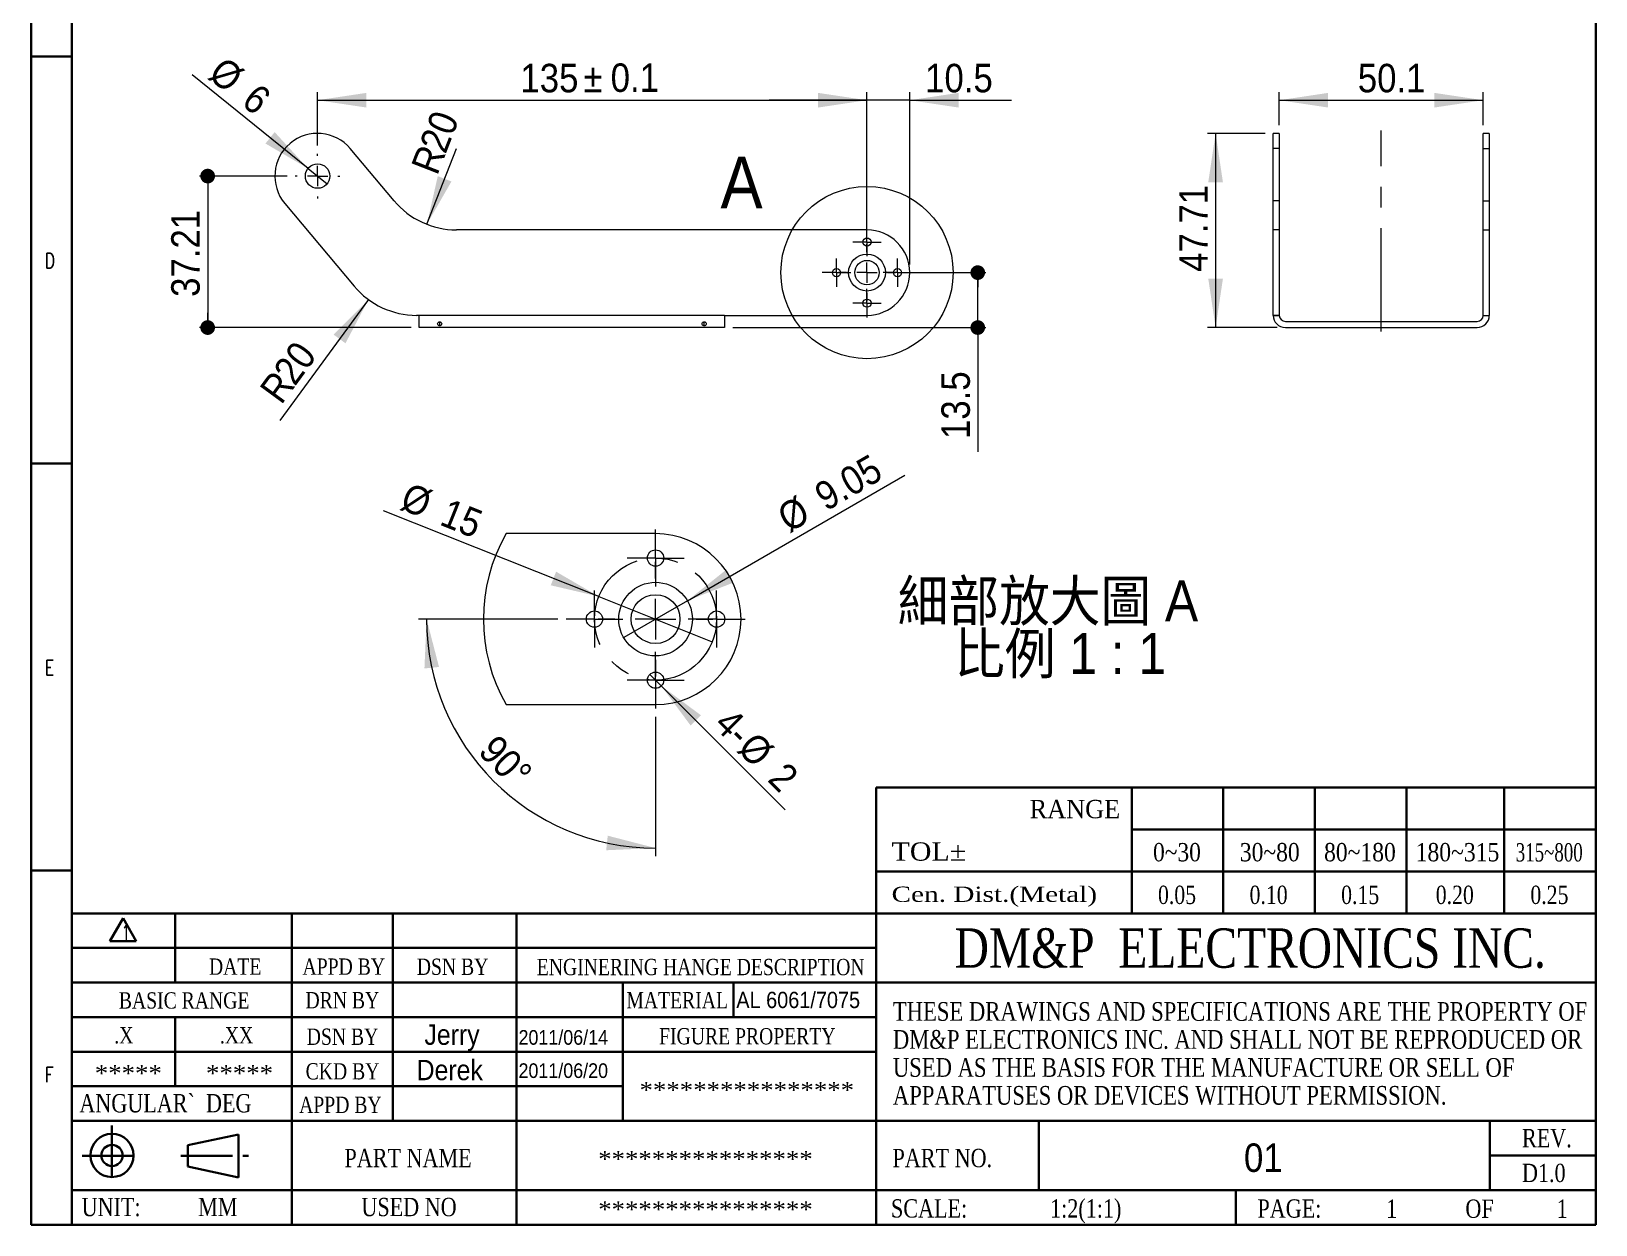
# Model space of a CAD drawing. Header units: millimetres. Extents: x 10 to 202, y 2 to 295.
# Drawn here: x 10 to 202.2, y 2.5 to 149.1 of the extents above; entities that cross this region are included whole.
import ezdxf

# ---------------------------------------------------------------- set-up
doc = ezdxf.new("R2010")
doc.units = ezdxf.units.MM
doc.header["$PDSIZE"] = -1
doc.linetypes.add('CENTER', pattern=[10.16, 6.35, -1.27, 1.27, -1.27])
doc.linetypes.add('CENTERX2', pattern=[20.32, 12.7, -2.54, 2.54, -2.54])
doc.layers.add('SLD-0', color=179, linetype='Continuous')
for name, color, linetype, lineweight in [('中心線2', 1, 'CENTER', 15), ('尺寸標柱線', 3, 'Continuous', 15), ('文字線性', 179, 'Continuous', 15)]:
    doc.layers.add(name, color=color, linetype=linetype, lineweight=lineweight)
doc.styles.add('SLDTEXTSTYLE0', font='GOTHIC.TTF', dxfattribs={"width": 0.913})
doc.styles.add('SLDTEXTSTYLE10', font='times.ttf', dxfattribs={"width": 1.26888})
doc.styles.add('SLDTEXTSTYLE11', font='times.ttf', dxfattribs={"width": 0.786331})
doc.styles.add('SLDTEXTSTYLE12', font='times.ttf', dxfattribs={"width": 0.8})
doc.styles.add('SLDTEXTSTYLE13', font='times.ttf', dxfattribs={"width": 1.090687})
doc.styles.add('SLDTEXTSTYLE14', font='txt_____.ttf', dxfattribs={"width": 0.75})
doc.styles.add('SLDTEXTSTYLE15', font='txt_____.ttf', dxfattribs={"width": 0.7})
doc.styles.add('SLDTEXTSTYLE16', font='GOTHIC.TTF', dxfattribs={"width": 0.913, "bigfont": 'bigfont'})
doc.styles.add('SLDTEXTSTYLE3', font='times.ttf', dxfattribs={"width": 0.950828})
doc.styles.add('SLDTEXTSTYLE4', font='times.ttf', dxfattribs={"width": 1.081739})
doc.styles.add('SLDTEXTSTYLE5', font='times.ttf', dxfattribs={"width": 0.846979})
doc.styles.add('SLDTEXTSTYLE6', font='times.ttf', dxfattribs={"width": 0.850598})
doc.styles.add('SLDTEXTSTYLE7', font='times.ttf', dxfattribs={"width": 0.853029})
doc.styles.add('SLDTEXTSTYLE8', font='times.ttf', dxfattribs={"width": 0.854773})
doc.styles.add('SLDTEXTSTYLE9', font='times.ttf', dxfattribs={"width": 0.683818})
doc.dimstyles.new('SLDDIMSTYLE0', dxfattribs={"dimtxt": 3.5, "dimasz": 6, "dimexe": 0, "dimexo": 0.0625, "dimgap": 0.875, "dimtad": 2, "dimdec": 1, "dimlfac": 2, "dimrnd": 1e-09, "dimzin": 12, "dimdsep": 46, "dimtxsty": 'SLDTEXTSTYLE0', "dimsah": 1, "dimcen": 0.09, "dimadec": 0, "dimazin": 0, "dimtfac": 1, "dimtdec": 1, "dimtofl": 0, "dimtmove": 0, "dimatfit": 3, "dimfxl": 0, "dimtolj": 1, "dimtzin": 12, "dimarcsym": 0})
doc.dimstyles.new('SLDDIMSTYLE1', dxfattribs={"dimtxt": 3.5, "dimasz": 6, "dimexe": 0, "dimexo": 0.0625, "dimgap": 0.875, "dimtad": 2, "dimlfac": 2, "dimrnd": 1e-09, "dimzin": 12, "dimdsep": 46, "dimtxsty": 'SLDTEXTSTYLE0', "dimsah": 1, "dimcen": 0.09, "dimadec": 0, "dimazin": 0, "dimtfac": 1, "dimtofl": 0, "dimtmove": 0, "dimatfit": 3, "dimfxl": 0, "dimtolj": 1, "dimtzin": 12, "dimarcsym": 0})
doc.dimstyles.new('SLDDIMSTYLE10', dxfattribs={"dimtxt": 3.5, "dimasz": 6, "dimexe": 0, "dimexo": 0.0625, "dimgap": 0.875, "dimtad": 2, "dimlfac": 2, "dimrnd": 1e-09, "dimzin": 12, "dimdsep": 46, "dimtxsty": 'SLDTEXTSTYLE0', "dimsah": 1, "dimcen": 0.09, "dimadec": 0, "dimazin": 0, "dimtfac": 1, "dimtofl": 0, "dimtmove": 0, "dimatfit": 3, "dimfxl": 0, "dimtolj": 1, "dimtzin": 12, "dimarcsym": 0})
doc.dimstyles.new('SLDDIMSTYLE11', dxfattribs={"dimtxt": 3.5, "dimasz": 6, "dimexe": 0, "dimexo": 0.0625, "dimgap": 0.875, "dimtad": 2, "dimlfac": 2, "dimrnd": 1e-09, "dimzin": 12, "dimdsep": 46, "dimtxsty": 'SLDTEXTSTYLE0', "dimsah": 1, "dimcen": 0.09, "dimadec": 0, "dimazin": 0, "dimtfac": 1, "dimtofl": 0, "dimtmove": 0, "dimatfit": 3, "dimfxl": 0, "dimtolj": 1, "dimtzin": 12, "dimarcsym": 0})
doc.dimstyles.new('SLDDIMSTYLE12', dxfattribs={"dimtxt": 3.5, "dimasz": 6, "dimexe": 0, "dimexo": 0.0625, "dimgap": 0.875, "dimtad": 2, "dimrnd": 1e-09, "dimzin": 12, "dimdsep": 46, "dimtxsty": 'SLDTEXTSTYLE0', "dimsah": 1, "dimcen": 0.09, "dimadec": 0, "dimazin": 0, "dimtfac": 1, "dimtmove": 0, "dimatfit": 3, "dimfxl": 0, "dimtolj": 1, "dimtzin": 12, "dimarcsym": 0})
doc.dimstyles.new('SLDDIMSTYLE13', dxfattribs={"dimtxt": 3.5, "dimasz": 6, "dimexe": 0, "dimexo": 0.0625, "dimgap": 0.875, "dimtad": 2, "dimdec": 4, "dimzin": 12, "dimdsep": 46, "dimtxsty": 'SLDTEXTSTYLE0', "dimsah": 1, "dimcen": 0.09, "dimazin": 0, "dimtfac": 1, "dimtofl": 0, "dimtmove": 0, "dimatfit": 3, "dimfxl": 0, "dimtolj": 1, "dimtzin": 12, "dimarcsym": 0})
doc.dimstyles.new('SLDDIMSTYLE14', dxfattribs={"dimtxt": 3.5, "dimasz": 6, "dimexe": 0, "dimexo": 0.0625, "dimgap": 0.875, "dimtad": 2, "dimrnd": 1e-09, "dimzin": 12, "dimdsep": 46, "dimtxsty": 'SLDTEXTSTYLE0', "dimsah": 1, "dimcen": 0.09, "dimadec": 0, "dimazin": 0, "dimtfac": 1, "dimtmove": 0, "dimatfit": 3, "dimfxl": 0, "dimtolj": 1, "dimtzin": 12, "dimarcsym": 0})
doc.dimstyles.new('SLDDIMSTYLE2', dxfattribs={"dimtxt": 3.5, "dimasz": 6, "dimexe": 0, "dimexo": 0.0625, "dimgap": 0.875, "dimtad": 2, "dimdec": 1, "dimlfac": 2, "dimrnd": 1e-09, "dimzin": 12, "dimdsep": 46, "dimtxsty": 'SLDTEXTSTYLE0', "dimsah": 1, "dimcen": 0.09, "dimadec": 0, "dimazin": 0, "dimtfac": 1, "dimtdec": 1, "dimtofl": 0, "dimtmove": 0, "dimatfit": 3, "dimfxl": 0, "dimtolj": 1, "dimtzin": 12, "dimarcsym": 0})
doc.dimstyles.new('SLDDIMSTYLE3', dxfattribs={"dimtxt": 3.5, "dimasz": 1.8, "dimexe": 0, "dimexo": 0.0625, "dimgap": 0.875, "dimtad": 2, "dimlfac": 2, "dimrnd": 1e-09, "dimzin": 12, "dimdsep": 46, "dimtxsty": 'SLDTEXTSTYLE0', "dimblk1": 'DOT', "dimblk2": 'DOT', "dimsah": 1, "dimcen": 0.09, "dimadec": 0, "dimazin": 0, "dimtfac": 1, "dimtofl": 0, "dimtmove": 0, "dimatfit": 3, "dimldrblk": 'DOT', "dimfxl": 0, "dimtolj": 1, "dimtzin": 12, "dimarcsym": 0})
doc.dimstyles.new('SLDDIMSTYLE8', dxfattribs={"dimtxt": 3.5, "dimasz": 1.8, "dimexe": 0, "dimexo": 0.0625, "dimgap": 0.875, "dimtad": 2, "dimdec": 1, "dimlfac": 2, "dimrnd": 1e-09, "dimzin": 12, "dimdsep": 46, "dimtxsty": 'SLDTEXTSTYLE0', "dimblk1": 'DOT', "dimblk2": 'DOT', "dimsah": 1, "dimcen": 0.09, "dimadec": 0, "dimazin": 0, "dimtfac": 1, "dimtdec": 1, "dimtofl": 0, "dimtmove": 0, "dimatfit": 3, "dimldrblk": 'DOT', "dimfxl": 0, "dimtolj": 1, "dimtzin": 12, "dimarcsym": 0})
doc.dimstyles.new('SLDDIMSTYLE9', dxfattribs={"dimtxt": 3.5, "dimasz": 6, "dimexe": 0, "dimexo": 0.0625, "dimgap": 0.875, "dimtad": 2, "dimlfac": 2, "dimrnd": 1e-09, "dimzin": 12, "dimdsep": 46, "dimtxsty": 'SLDTEXTSTYLE0', "dimsah": 1, "dimcen": 0.09, "dimadec": 0, "dimazin": 0, "dimtfac": 1, "dimtmove": 0, "dimatfit": 3, "dimfxl": 0, "dimtolj": 1, "dimtzin": 12, "dimarcsym": 0})

# ---------------------------------------------------------------- blocks, each defined once
blk = doc.blocks.new('SW_NOTE_1')
at = {"layer": 'SLD-0', "color": 0, "char_height": 2.3, "attachment_point": 1, "style": 'SLDTEXTSTYLE12'}
for s, insert in [('THESE DRAWINGS AND SPECIFICATIONS ARE THE PROPERTY OF', (0, 3.02)), ('DM&P ELECTRONICS INC. AND SHALL NOT BE REPRODUCED OR ', (0, -0.42)), ('USED AS THE BASIS FOR THE MANUFACTURE OR SELL OF ', (0, -3.86)), ('APPARATUSES OR DEVICES WITHOUT PERMISSION.', (0, -7.29))]:
    blk.add_mtext(s, dxfattribs=dict(at, insert=insert))
blk = doc.blocks.new('*D16')
at = {"layer": '尺寸標柱線', "color": 5}
for p, q in [((112.67, 140.64), (100.67, 140.64)), ((112.67, 123.98), (112.67, 141.64)), ((117.92, 140.64), (112.67, 140.64)), ((117.92, 120.46), (117.92, 141.64)), ((117.92, 140.64), (130.44, 140.64))]:
    blk.add_line(p, q, dxfattribs=at)
for points in [[(112.67, 140.64), (106.67, 141.54), (106.67, 139.74)], [(117.92, 140.64), (123.92, 139.74), (123.92, 141.54)]]:
    blk.add_solid(points, dxfattribs=at)
at = {"layer": '尺寸標柱線', "color": 5, "insert": (119.81, 145.11), "char_height": 3.5, "attachment_point": 1, "style": 'SLDTEXTSTYLE0'}
blk.add_mtext('10.5', dxfattribs=at)
blk = doc.blocks.new('_DOT')
at = {"color": 0, "linetype": 'ByBlock', "lineweight": -2}
blk.add_line((-0.5, 0), (-1, 0), dxfattribs=at)
at = {"color": 0, "linetype": 'ByBlock', "const_width": 0.5}
blk.add_lwpolyline([(-0.25, 0, 1), (0.25, 0, 1)], format="xyb", close=True, dxfattribs=at)
blk = doc.blocks.new('*D17')
at = {"layer": '尺寸標柱線', "color": 5}
for p, q in [((117.19, 119.46), (127.28, 119.46)), ((126.28, 112.71), (126.28, 119.46)), ((96.17, 112.71), (127.28, 112.71)), ((126.28, 112.71), (126.28, 97.44))]:
    blk.add_line(p, q, dxfattribs=at)
at = {"layer": '尺寸標柱線', "color": 5, "xscale": 1.8, "yscale": 1.8}
for p, rotation in [((126.28, 119.46, 2.48), 90.0000000000004), ((126.28, 112.71, 2.48), 270.0000000000004)]:
    blk.add_blockref('_DOT', p, dxfattribs=dict(at, rotation=rotation))
at = {"layer": '尺寸標柱線', "color": 5, "insert": (121.81, 99.02), "char_height": 3.5, "attachment_point": 1, "rotation": 90, "style": 'SLDTEXTSTYLE0'}
blk.add_mtext('13.5', dxfattribs=at)
blk = doc.blocks.new('*D18')
at = {"layer": '尺寸標柱線', "color": 5}
for p, q in [((45.17, 135.07), (45.17, 141.64)), ((45.17, 140.64), (112.67, 140.64)), ((112.67, 125.96), (112.67, 141.64))]:
    blk.add_line(p, q, dxfattribs=at)
for points in [[(45.17, 140.64), (51.17, 139.74), (51.17, 141.54)], [(112.67, 140.64), (106.67, 141.54), (106.67, 139.74)]]:
    blk.add_solid(points, dxfattribs=at)
at = {"layer": '尺寸標柱線', "color": 5, "char_height": 3.5, "attachment_point": 1, "style": 'SLDTEXTSTYLE0'}
for s, insert in [('135', (70.09, 145.11)), ('%%p', (77.84, 145.11)), ('0.1', (81.18, 145.16))]:
    blk.add_mtext(s, dxfattribs=dict(at, insert=insert))
blk = doc.blocks.new('*D19')
at = {"layer": '尺寸標柱線', "color": 5}
for q in [(29.75, 143.74), (46.34, 130.38)]:
    blk.add_line((44, 132.26), q, dxfattribs=at)
blk.add_solid([(44, 132.26), (39.9, 136.72), (38.77, 135.32)], dxfattribs=at)
at = {"layer": '尺寸標柱線', "color": 5, "char_height": 3.5, "attachment_point": 1, "rotation": 321.1617, "style": 'SLDTEXTSTYLE0'}
for s, insert in [('%%c', (33.76, 146.19)), ('6', (37.87, 142.88))]:
    blk.add_mtext(s, dxfattribs=dict(at, insert=insert))
blk = doc.blocks.new('*D20')
at = {"layer": '尺寸標柱線', "color": 5}
for p, q in [((41.42, 131.32), (30.67, 131.32)), ((31.67, 131.32), (31.67, 112.71)), ((56.67, 112.71), (30.67, 112.71))]:
    blk.add_line(p, q, dxfattribs=at)
at = {"layer": '尺寸標柱線', "color": 5, "xscale": 1.8, "yscale": 1.8}
for p, rotation in [((31.67, 131.32, 2.48), 90.0000000000004), ((31.67, 112.71, 2.48), 270.0000000000004)]:
    blk.add_blockref('_DOT', p, dxfattribs=dict(at, rotation=rotation))
at = {"layer": '尺寸標柱線', "color": 5, "insert": (27.19, 116.48), "char_height": 3.5, "attachment_point": 1, "rotation": 90, "style": 'SLDTEXTSTYLE0'}
blk.add_mtext('37.21', dxfattribs=at)
blk = doc.blocks.new('*D21')
at = {"layer": '尺寸標柱線', "color": 5}
blk.add_line((51.42, 116.15), (40.54, 101.29), dxfattribs=at)
blk.add_solid([(51.42, 116.15), (47.15, 111.84), (48.6, 110.78)], dxfattribs=at)
at = {"layer": '尺寸標柱線', "color": 5, "char_height": 3.5, "attachment_point": 1, "rotation": 53.7659, "style": 'SLDTEXTSTYLE0'}
for s, insert in [('20', (39.56, 107.49)), ('R', (37.89, 105.2))]:
    blk.add_mtext(s, dxfattribs=dict(at, insert=insert))
blk = doc.blocks.new('*D22')
at = {"layer": '尺寸標柱線', "color": 5}
blk.add_line((58.6, 125.4), (62.23, 134.71), dxfattribs=at)
blk.add_solid([(58.6, 125.4), (61.62, 130.66), (59.94, 131.31)], dxfattribs=at)
at = {"layer": '尺寸標柱線', "color": 5, "char_height": 3.5, "attachment_point": 1, "rotation": 68.71, "style": 'SLDTEXTSTYLE0'}
for s, insert in [('20', (57.62, 135.2)), ('R', (56.6, 132.56))]:
    blk.add_mtext(s, dxfattribs=dict(at, insert=insert))
blk = doc.blocks.new('SW_CENTERMARKSYMBOL_2')
at = {"layer": '中心線2', "color": 0}
for p, q in [((0, 2.5), (0, 3.5125)), ((-2.5, 0), (-3.5125, 0)), ((0, 0), (-1.25, 0)), ((0, 0), (0, 1.25)), ((0, 0), (0, -1.25)), ((0, 0), (1.25, 0)), ((2.5, 0), (3.5125, 0)), ((0, -2.5), (0, -3.5125))]:
    blk.add_line(p, q, dxfattribs=at)
blk = doc.blocks.new('SW_CENTERMARKSYMBOL_3')
at = {"layer": '中心線2', "color": 0}
for p, q in [((0, 2.5), (0, 2.75)), ((-2.5, 0), (-2.75, 0)), ((0, 0), (-1.25, 0)), ((0, 0), (0, 1.25)), ((0, 0), (0, -1.25)), ((0, 0), (1.25, 0)), ((2.5, 0), (2.75, 0)), ((0, -2.5), (0, -2.75))]:
    blk.add_line(p, q, dxfattribs=at)
blk = doc.blocks.new('SW_CENTERMARKSYMBOL_4')
at = {"layer": '中心線2', "color": 0}
for p, q in [((-1.25, 0), (-1.75, 0)), ((0, 0), (-1.25, 0)), ((0, 1.25), (0, 1.75)), ((0, 0), (0, 1.25)), ((0, 0), (0, -1.25)), ((0, 0), (1.25, 0)), ((1.25, 0), (1.75, 0)), ((0, -1.25), (0, -1.75))]:
    blk.add_line(p, q, dxfattribs=at)
blk = doc.blocks.new('SW_CENTERMARKSYMBOL_5')
at = {"layer": '中心線2', "color": 0}
for p, q in [((-1.25, 0), (-1.75, 0)), ((0, 0), (-1.25, 0)), ((0, 1.25), (0, 1.75)), ((0, 0), (0, 1.25)), ((0, 0), (0, -1.25)), ((0, 0), (1.25, 0)), ((1.25, 0), (1.75, 0)), ((0, -1.25), (0, -1.75))]:
    blk.add_line(p, q, dxfattribs=at)
blk = doc.blocks.new('SW_CENTERMARKSYMBOL_6')
at = {"layer": '中心線2', "color": 0}
for p, q in [((-1.25, 0), (-1.75, 0)), ((0, 0), (-1.25, 0)), ((0, 1.25), (0, 1.75)), ((0, 0), (0, 1.25)), ((0, 0), (0, -1.25)), ((0, 0), (1.25, 0)), ((1.25, 0), (1.75, 0)), ((0, -1.25), (0, -1.75))]:
    blk.add_line(p, q, dxfattribs=at)
blk = doc.blocks.new('SW_CENTERMARKSYMBOL_7')
at = {"layer": '中心線2', "color": 0}
for p, q in [((-1.25, 0), (-1.75, 0)), ((0, 0), (-1.25, 0)), ((0, 1.25), (0, 1.75)), ((0, 0), (0, 1.25)), ((0, 0), (0, -1.25)), ((0, 0), (1.25, 0)), ((1.25, 0), (1.75, 0)), ((0, -1.25), (0, -1.75))]:
    blk.add_line(p, q, dxfattribs=at)
blk = doc.blocks.new('*D29')
at = {"layer": '尺寸標柱線', "color": 5}
for p, q in [((163.33, 137.57), (163.33, 141.64)), ((163.33, 140.64), (188.38, 140.64)), ((188.38, 137.57), (188.38, 141.64))]:
    blk.add_line(p, q, dxfattribs=at)
for points in [[(163.33, 140.64), (169.33, 139.74), (169.33, 141.54)], [(188.38, 140.64), (182.38, 141.54), (182.38, 139.74)]]:
    blk.add_solid(points, dxfattribs=at)
at = {"layer": '尺寸標柱線', "color": 5, "insert": (172.97, 145.11), "char_height": 3.5, "attachment_point": 1, "style": 'SLDTEXTSTYLE0'}
blk.add_mtext('50.1', dxfattribs=at)
blk = doc.blocks.new('*D30')
at = {"layer": '尺寸標柱線', "color": 5}
for p, q in [((161.58, 136.57), (154.5, 136.57)), ((155.5, 136.57), (155.5, 112.71)), ((163.08, 112.71), (154.5, 112.71))]:
    blk.add_line(p, q, dxfattribs=at)
for points in [[(155.5, 136.57), (154.6, 130.57), (156.4, 130.57)], [(155.5, 112.71), (156.4, 118.71), (154.6, 118.71)]]:
    blk.add_solid(points, dxfattribs=at)
at = {"layer": '尺寸標柱線', "color": 5, "insert": (151.03, 119.55), "char_height": 3.5, "attachment_point": 1, "rotation": 90, "style": 'SLDTEXTSTYLE0'}
blk.add_mtext('47.71', dxfattribs=at)
blk = doc.blocks.new('*D31')
at = {"layer": '尺寸標柱線', "color": 5}
for q in [(53.29, 90.19), (93.66, 74.12)]:
    blk.add_line((79.73, 79.67), q, dxfattribs=at)
blk.add_solid([(79.73, 79.67), (74.48, 82.72), (73.82, 81.05)], dxfattribs=at)
at = {"layer": '尺寸標柱線', "color": 5, "char_height": 3.5, "attachment_point": 1, "rotation": 338.2967, "style": 'SLDTEXTSTYLE0'}
for s, insert in [('%%c', (56.42, 93.74)), ('15', (61.32, 91.79))]:
    blk.add_mtext(s, dxfattribs=dict(at, insert=insert))
blk = doc.blocks.new('*D32')
at = {"layer": '尺寸標柱線', "color": 5}
for p, q in [((74.69, 76.89), (57.57, 76.89)), ((86.69, 64.89), (86.69, 47.77))]:
    blk.add_line(p, q, dxfattribs=at)
blk.add_arc((86.69, 76.89), 28.13, 180, 270, dxfattribs=at)
for points in [[(58.57, 76.89), (58.3, 70.83), (60.09, 71.02)], [(86.69, 48.77), (80.82, 50.29), (80.63, 48.5)]]:
    blk.add_solid(points, dxfattribs=at)
at = {"layer": '尺寸標柱線', "color": 5, "insert": (67.28, 62.93), "char_height": 3.5, "attachment_point": 1, "rotation": 314.184, "style": 'SLDTEXTSTYLE0'}
blk.add_mtext('90°', dxfattribs=at)
blk = doc.blocks.new('*D33')
at = {"layer": '尺寸標柱線', "color": 5}
for q in [(117.33, 94.58), (82.78, 74.63)]:
    blk.add_line((90.61, 79.16), q, dxfattribs=at)
blk.add_solid([(90.61, 79.16), (96.26, 81.38), (95.36, 82.94)], dxfattribs=at)
at = {"layer": '尺寸標柱線', "color": 5, "char_height": 3.5, "attachment_point": 1, "rotation": 30, "style": 'SLDTEXTSTYLE0'}
for s, insert in [('9.05', (105.89, 93.13)), ('%%c', (101.32, 90.49))]:
    blk.add_mtext(s, dxfattribs=dict(at, insert=insert))
blk = doc.blocks.new('*D34')
at = {"layer": '尺寸標柱線', "color": 5}
for q in [(85.99, 70.1), (102.62, 53.47)]:
    blk.add_line((87.4, 68.69), q, dxfattribs=at)
blk.add_solid([(87.4, 68.69), (91.01, 63.81), (92.28, 65.08)], dxfattribs=at)
at = {"layer": '尺寸標柱線', "color": 5, "char_height": 3.5, "attachment_point": 1, "rotation": 315, "style": 'SLDTEXTSTYLE0'}
for s, insert in [('4-', (96.18, 66.24)), ('%%c', (99.07, 63.28)), ('2', (102.8, 59.55))]:
    blk.add_mtext(s, dxfattribs=dict(at, insert=insert))
blk = doc.blocks.new('SW_NOTE_2')
at = {"layer": '文字線性', "color": 0, "char_height": 5, "attachment_point": 1, "style": 'SLDTEXTSTYLE16'}
for s, insert in [('細部放大圖 A ', (0, 6.39)), ('比例 1 : 1', (6.93, -0.08))]:
    blk.add_mtext(s, dxfattribs=dict(at, insert=insert))
blk = doc.blocks.new('SW_CENTERMARKSYMBOL_8')
at = {"layer": '中心線2', "color": 0}
for p, q in [((0, 5), (0, 7.02)), ((0, 0), (0, 2.5)), ((-5, 0), (-7.03, 0)), ((0, 0), (-2.5, 0)), ((0, 0), (0, -2.5)), ((0, 0), (2.5, 0)), ((5, 0), (7.02, 0)), ((0, -5), (0, -7.03))]:
    blk.add_line(p, q, dxfattribs=at)
blk = doc.blocks.new('SW_CENTERMARKSYMBOL_9')
at = {"layer": '中心線2', "color": 0}
for p, q in [((0, 2.5), (0, 3.5)), ((0, 0), (0, 2.5)), ((-2.5, 0), (-3.5, 0)), ((0, 0), (-2.5, 0)), ((0, 0), (0, -2.5)), ((0, 0), (2.5, 0)), ((2.5, 0), (3.5, 0)), ((0, -2.5), (0, -3.5))]:
    blk.add_line(p, q, dxfattribs=at)
blk = doc.blocks.new('SW_CENTERMARKSYMBOL_10')
at = {"layer": '中心線2', "color": 0}
for p, q in [((0, 2.5), (0, 3.5)), ((0, 0), (0, 2.5)), ((-2.5, 0), (-3.5, 0)), ((0, 0), (-2.5, 0)), ((0, 0), (0, -2.5)), ((0, 0), (2.5, 0)), ((2.5, 0), (3.5, 0)), ((0, -2.5), (0, -3.5))]:
    blk.add_line(p, q, dxfattribs=at)
blk = doc.blocks.new('SW_CENTERMARKSYMBOL_11')
at = {"layer": '中心線2', "color": 0}
for p, q in [((0, 2.5), (0, 3.5)), ((0, 0), (0, 2.5)), ((-2.5, 0), (-3.5, 0)), ((0, 0), (-2.5, 0)), ((0, 0), (0, -2.5)), ((0, 0), (2.5, 0)), ((2.5, 0), (3.5, 0)), ((0, -2.5), (0, -3.5))]:
    blk.add_line(p, q, dxfattribs=at)
blk = doc.blocks.new('SW_CENTERMARKSYMBOL_12')
at = {"layer": '中心線2', "color": 0}
for p, q in [((0, 2.5), (0, 3.5)), ((0, 0), (0, 2.5)), ((-2.5, 0), (-3.5, 0)), ((0, 0), (-2.5, 0)), ((0, 0), (0, -2.5)), ((0, 0), (2.5, 0)), ((2.5, 0), (3.5, 0)), ((0, -2.5), (0, -3.5))]:
    blk.add_line(p, q, dxfattribs=at)

msp = doc.modelspace()

# ---------------------------------------------------------------- linework, layer by layer
at = {"color": 7, "linetype": 'Continuous', "lineweight": 15}
for p, q in [((163.327431, 136.568419), (162.57743, 136.568419)), ((162.57743, 134.693053), (162.57743, 136.568419)), ((163.327431, 136.568419), (163.327431, 134.693053)), ((189.127471, 136.568419), (188.37747, 136.568419)), ((188.37747, 134.693053), (188.37747, 136.568419)), ((189.127471, 136.568419), (189.127471, 134.693053)), ((54.571609, 128.284841), (49.19448, 134.693053)), ((163.327431, 134.693053), (162.57743, 134.693053)), ((162.57743, 128.284841), (162.57743, 134.693053)), ((163.327431, 134.693053), (163.327431, 128.284841)), ((188.37747, 134.693053), (189.127471, 134.693053)), ((188.37747, 128.284841), (188.37747, 134.693053)), ((189.127471, 134.693053), (189.127471, 128.284841)), ((41.151012, 127.943784), (49.675378, 117.784841)), ((163.327431, 128.284841), (162.57743, 128.284841)), ((162.57743, 124.712717), (162.57743, 128.284841)), ((163.327431, 128.284841), (163.327431, 124.712717)), ((188.37747, 128.284841), (189.127471, 128.284841)), ((188.37747, 124.712717), (188.37747, 128.284841)), ((189.127471, 128.284841), (189.127471, 124.712717)), ((95.172747, 124.712717), (62.232054, 124.712717)), ((112.672751, 124.712707), (95.172747, 124.712717)), ((163.327431, 124.712717), (162.57743, 124.712717)), ((162.57743, 124.712707), (162.57743, 124.712717)), ((163.327431, 124.712707), (162.57743, 124.712707)), ((162.57743, 114.212707), (162.57743, 124.712707)), ((163.327431, 124.712717), (163.327431, 124.712707)), ((163.327431, 124.712707), (163.327431, 114.212707)), ((188.37747, 124.712717), (189.127471, 124.712717)), ((188.37747, 124.712707), (188.37747, 124.712717)), ((188.37747, 124.712707), (189.127471, 124.712707)), ((188.37747, 114.212707), (188.37747, 124.712707)), ((189.127471, 124.712717), (189.127471, 124.712707)), ((189.127471, 124.712707), (189.127471, 114.212707)), ((57.672746, 114.212717), (57.335823, 114.212717)), ((95.172747, 114.212697), (57.672746, 114.212697)), ((57.672746, 112.712697), (57.672746, 114.212697)), ((95.172747, 114.212697), (112.672751, 114.212707)), ((95.172747, 114.212697), (95.172747, 112.712697)), ((163.327431, 114.212707), (162.57743, 114.212707)), ((162.57743, 114.212697), (162.57743, 114.212707)), ((162.57743, 114.212697), (163.327431, 114.212697)), ((163.327431, 114.212707), (163.327431, 114.212697)), ((163.67572, 113.5794), (163.677994, 113.583237)), ((164.07743, 113.462697), (187.62747, 113.462697)), ((188.260767, 113.810987), (188.256931, 113.81326)), ((188.37747, 114.212707), (189.127471, 114.212707)), ((188.37747, 114.212697), (188.37747, 114.212707)), ((188.37747, 114.212697), (189.127471, 114.212697)), ((189.127471, 114.212707), (189.127471, 114.212697)), ((95.172747, 112.712697), (57.672746, 112.712697)), ((164.07743, 112.712697), (187.62747, 112.712697)), ((86.694315, 87.394965), (68.330809, 87.394975)), ((68.330809, 66.394954), (86.694315, 66.394965))]:
    msp.add_line(p, q, dxfattribs=at)
at = {"color": 8, "linetype": 'Continuous', "lineweight": 15}
for p, q in [((60.172747, 112.936991), (60.172747, 113.423664)), ((92.672747, 112.936991), (92.672747, 113.423664))]:
    msp.add_line(p, q, dxfattribs=at)
at = {"color": 7, "linetype": 'Continuous', "lineweight": 15}
for centre, radius in [((45.172747, 131.318419), 1.5), ((112.672747, 123.212707), 0.5), ((112.672747, 119.462707), 2.2625), ((108.922747, 119.462707), 0.5), ((112.672747, 119.462707), 1.5), ((116.422747, 119.462707), 0.5), ((112.672747, 115.712707), 0.5), ((86.694315, 84.394966), 1.000001), ((86.69431, 76.894965), 4.525), ((86.694312, 76.894965), 3), ((79.194311, 76.894964), 1), ((94.194315, 76.894966), 1.000001), ((86.694315, 69.394966), 1.000001)]:
    msp.add_circle(centre, radius, dxfattribs=at)
at = {"color": 7, "linetype": 'Continuous', "lineweight": 0}
msp.add_circle((112.672747, 119.462707), 10.576725, dxfattribs=at)
at = {"color": 7, "linetype": 'Continuous', "lineweight": 15}
for centre, radius, start, end in [((45.172747, 131.318419), 5.25, 40, 220), ((62.232054, 134.712717), 10, 220, 270), ((112.672747, 119.462707), 5.25, 270.00003271, 89.99996729), ((57.335824, 124.212717), 10, 220, 270), ((164.077431, 114.212697), 1.5, 180, 270), ((164.077431, 114.212697), 0.75, 180, 270), ((187.627471, 114.212697), 0.75, 270, 0), ((187.627471, 114.212697), 1.5, 270, 0), ((86.694313, 76.894965), 10.5, 270.00001225, 89.99998775)]:
    msp.add_arc(centre, radius, start, end, dxfattribs=at)
at = {"color": 7, "linetype": 'Continuous', "lineweight": 0}
msp.add_arc((86.694314, 76.894964), 21.153452, 150.239646, 209.760354, dxfattribs=at)
at = {"color": 7, "linetype": 'Continuous', "lineweight": 15}
for points in [[(60.172747, 112.936991), (60.132912, 112.936994), (60.094564, 112.944056), (60.029314, 112.96853), (60.002977, 112.985491), (59.941436, 113.044985), (59.922746, 113.096287), (59.922749, 113.207798), (59.941423, 113.269036), (60.003539, 113.350137), (60.029907, 113.374948), (60.094621, 113.412009), (60.133693, 113.423664), (60.172747, 113.423664)], [(60.172747, 113.423664), (60.211779, 113.423664), (60.250963, 113.411968), (60.315599, 113.374931), (60.342257, 113.349817), (60.404169, 113.268761), (60.422741, 113.207813), (60.422753, 113.096311), (60.404044, 113.044787), (60.342027, 112.98511), (60.315829, 112.968373), (60.250936, 112.944083), (60.21256, 112.936988), (60.172747, 112.936991)], [(92.672747, 112.936991), (92.63291, 112.936988), (92.594564, 112.944056), (92.529314, 112.96853), (92.502977, 112.985491), (92.441436, 113.044985), (92.422746, 113.096287), (92.422749, 113.207798), (92.441423, 113.269036), (92.503539, 113.350137), (92.529907, 113.374948), (92.594621, 113.412009), (92.633693, 113.423664), (92.672747, 113.423664)], [(92.672747, 113.423664), (92.711779, 113.423664), (92.750963, 113.411968), (92.815599, 113.374931), (92.842257, 113.349817), (92.904169, 113.268761), (92.922741, 113.207813), (92.922753, 113.096311), (92.904044, 113.044787), (92.842027, 112.98511), (92.815829, 112.968373), (92.750936, 112.944083), (92.712562, 112.936994), (92.672747, 112.936991)]]:
    msp.add_open_spline(points, degree=3, knots=[0, 0, 0, 0, 0.125, 0.125, 0.25, 0.25, 0.5, 0.5, 0.75, 0.75, 0.875, 0.875, 1, 1, 1, 1], dxfattribs=at)
at = {"layer": 'SLD-0', "color": 7, "linetype": 'Continuous', "lineweight": 30}
for p, q in [((10, 294.5), (10, 2.5)), ((10, 146), (15, 146)), ((10, 96), (15, 96)), ((113.8, 56.208203), (202.2, 56.208203)), ((113.8, 56.208203), (113.8, 40.75)), ((145.2, 56.208203), (145.2, 40.75)), ((156.45, 56.208203), (156.45, 40.75)), ((167.7, 56.208203), (167.7, 40.75)), ((178.95, 56.208203), (178.95, 40.75)), ((190.95, 56.208203), (190.95, 40.75)), ((145.2, 51.055469), (202.2, 51.055469)), ((113.8, 45.902734), (202.2, 45.902734)), ((113.8, 40.75), (202.2, 40.75)), ((29.238855, 12.275939), (35.451436, 13.601727)), ((35.451436, 13.601727), (35.451436, 8.296617)), ((29.238855, 12.275939), (29.238855, 9.65899)), ((29.238855, 9.65899), (35.451436, 8.296617)), ((202.2, 2.5), (10, 2.5))]:
    msp.add_line(p, q, dxfattribs=at)
at = {"layer": 'SLD-0', "color": 7, "lineweight": 30}
for p, q in [((15, 289.5), (15, 2.5)), ((202.2, 2.5), (202.2, 289.5)), ((15, 57.75), (15, 2.5)), ((15, 57.75), (15, 2.5)), ((15, 46), (10, 46)), ((202.2, 40.75), (15, 40.75)), ((27.669706, 40.65357), (27.669706, 32.25)), ((41.990952, 40.75), (41.990952, 15.249928)), ((54.398926, 40.75), (54.398926, 15.249928)), ((69.6, 2.5), (69.6, 40.75)), ((113.8, 40.75), (113.8, 2.5)), ((21.27295, 40.14141), (19.661188, 37.349757)), ((22.884711, 37.349757), (21.27295, 40.14141)), ((19.661188, 37.349757), (22.884711, 37.349757)), ((113.8, 36.5), (15, 36.5)), ((202.2, 32.25), (15, 32.25)), ((82.680054, 32.25), (82.680054, 15.249928)), ((96.253784, 32.25), (96.253784, 28)), ((113.8, 28), (15, 28)), ((27.669706, 28), (27.669706, 19.5)), ((113.8, 23.75), (15, 23.75)), ((82.680054, 19.5), (15, 19.5)), ((69.6, 15.249928), (15, 15.249928)), ((41.990952, 15.249928), (41.990952, 2.5)), ((69.6, 15.249928), (202.2, 15.249928)), ((133.8, 15.249928), (133.8, 6.75)), ((189.2, 6.75), (189.2, 15.249928)), ((202.2, 11), (189.2, 11)), ((15, 6.75), (202.2, 6.75)), ((158, 2.5), (158, 6.75))]:
    msp.add_line(p, q, dxfattribs=at)
at = {"layer": 'SLD-0', "color": 7, "linetype": 'CENTER', "lineweight": 30}
for p, q in [((19.892303, 14.684671), (19.892303, 7.668423)), ((16.270071, 10.961909), (23.625373, 10.961909)), ((28.380602, 10.956014), (36.671534, 10.956014))]:
    msp.add_line(p, q, dxfattribs=at)
at = {"layer": 'SLD-0', "color": 7, "linetype": 'Continuous', "lineweight": 30}
for centre, radius in [((19.912001, 11.008058), 2.651387), ((19.920447, 11.00507), 1.302772)]:
    msp.add_circle(centre, radius, dxfattribs=at)
at = {"layer": '中心線2', "color": 1, "linetype": 'CENTERX2', "lineweight": 0}
msp.add_line((175.852451, 112.212707), (175.852451, 136.928063), dxfattribs=at)
msp.add_circle((86.694312, 76.894965), 7.5, dxfattribs=at)
at = {"layer": '尺寸標柱線', "color": 5, "lineweight": 0}
msp.add_point((117.922747, 119.462707), dxfattribs=at)

# ---------------------------------------------------------------- block references
at = {"layer": 'SLD-0', "color": 7}
msp.add_blockref('SW_NOTE_1', (115.85331, 26.829865), dxfattribs=at)
at = {"layer": '中心線2', "color": 1}
for name, p in [('SW_CENTERMARKSYMBOL_3', (45.172747, 131.318419)), ('SW_CENTERMARKSYMBOL_4', (112.672747, 123.212707)), ('SW_CENTERMARKSYMBOL_5', (108.922747, 119.462707)), ('SW_CENTERMARKSYMBOL_2', (112.672747, 119.462707)), ('SW_CENTERMARKSYMBOL_7', (116.422747, 119.462707)), ('SW_CENTERMARKSYMBOL_6', (112.672747, 115.712707)), ('SW_CENTERMARKSYMBOL_10', (86.694315, 84.394965)), ('SW_CENTERMARKSYMBOL_8', (86.694315, 76.894965)), ('SW_CENTERMARKSYMBOL_11', (79.194311, 76.894965)), ('SW_CENTERMARKSYMBOL_9', (94.194315, 76.894965)), ('SW_CENTERMARKSYMBOL_12', (86.694315, 69.394965))]:
    msp.add_blockref(name, p, dxfattribs=at)
at = {"layer": '文字線性', "color": 116}
msp.add_blockref('SW_NOTE_2', (116.451858, 75.250683), dxfattribs=at)

# ---------------------------------------------------------------- texts
at = {"color": 7, "linetype": 'Continuous', "lineweight": 0, "insert": (94.676737, 133.710314), "char_height": 6.35, "attachment_point": 1, "style": 'SLDTEXTSTYLE0'}
msp.add_mtext('A', dxfattribs=at)
at = {"layer": 'SLD-0', "color": 7, "attachment_point": 1}
for s, insert, char_height, style in [('D', (11.666667, 121.852425), 1.852083, 'SLDTEXTSTYLE14'), ('E', (11.666667, 71.852425), 1.852083, 'SLDTEXTSTYLE14'), ('RANGE', (132.65198, 54.684077), 2.25, 'SLDTEXTSTYLE3'), ('TOL±', (115.691583, 49.470602), 2.25, 'SLDTEXTSTYLE4'), ('0~30', (147.81881, 49.389671), 2.25, 'SLDTEXTSTYLE5'), ('30~80', (158.48586, 49.389671), 2.25, 'SLDTEXTSTYLE6'), ('80~180', (168.825, 49.389671), 2.25, 'SLDTEXTSTYLE7'), ('180~315', (180.075, 49.389671), 2.25, 'SLDTEXTSTYLE8'), ('315~800', (192.375, 49.37087), 2.25, 'SLDTEXTSTYLE9'), ('Cen. Dist.(Metal)', (115.691583, 44.033979), 1.875, 'SLDTEXTSTYLE10'), ('0.05', (148.425, 44.147457), 2.25, 'SLDTEXTSTYLE11'), ('0.10', (159.675, 44.147457), 2.25, 'SLDTEXTSTYLE11'), ('0.15', (170.925, 44.147457), 2.25, 'SLDTEXTSTYLE11'), ('0.20', (182.55, 44.147457), 2.25, 'SLDTEXTSTYLE11'), ('0.25', (194.175, 44.147457), 2.25, 'SLDTEXTSTYLE11'), ('1', (21.06793, 39.251727), 1.8, 'SLDTEXTSTYLE15'), ('DM&P  ELECTRONICS INC.', (123.441439, 38.90286), 4.83, 'SLDTEXTSTYLE12'), ('DATE', (31.828312, 35.205695), 2, 'SLDTEXTSTYLE12'), ('APPD BY', (43.320634, 35.205695), 2, 'SLDTEXTSTYLE12'), ('DSN BY', (57.360048, 35.189654), 2, 'SLDTEXTSTYLE12'), ('ENGINERING HANGE DESCRIPTION', (72.099712, 35.155168), 2, 'SLDTEXTSTYLE12'), ('BASIC RANGE', (20.756734, 31.050283), 2, 'SLDTEXTSTYLE12'), ('DRN BY', (43.687119, 31.08105), 2, 'SLDTEXTSTYLE12'), ('MATERIAL', (83.108821, 31.08105), 2, 'SLDTEXTSTYLE12'), ('.X', (20.197147, 26.769539), 2, 'SLDTEXTSTYLE12'), ('.XX', (33.174872, 26.769539), 2, 'SLDTEXTSTYLE12'), ('DSN BY', (43.840744, 26.594802), 2, 'SLDTEXTSTYLE12'), ('FIGURE PROPERTY', (87.128668, 26.655168), 2, 'SLDTEXTSTYLE12'), ('F', (11.666667, 21.852425), 1.852083, 'SLDTEXTSTYLE14'), ('*****', (17.803076, 22.1132), 2, 'SLDTEXTSTYLE13'), ('*****', (31.46633, 22.1132), 2, 'SLDTEXTSTYLE13'), ('CKD BY', (43.704633, 22.344802), 2, 'SLDTEXTSTYLE12'), ('****************', (84.725886, 20.037323), 2, 'SLDTEXTSTYLE13'), ('ANGULAR`  DEG', (15.90436, 18.549332), 2.25, 'SLDTEXTSTYLE12'), ('APPD BY', (42.904812, 18.224484), 2, 'SLDTEXTSTYLE12'), ('REV.', (193.140737, 14.263964), 2.25, 'SLDTEXTSTYLE12'), ('PART NAME', (48.47219, 11.818511), 2.25, 'SLDTEXTSTYLE12'), ('****************', (79.645155, 11.568819), 2, 'SLDTEXTSTYLE13'), ('PART NO.', (115.806468, 11.818511), 2.25, 'SLDTEXTSTYLE12'), ('D1.0', (193.140737, 9.988477), 2.25, 'SLDTEXTSTYLE12'), ('UNIT:', (16.181511, 5.799712), 2.25, 'SLDTEXTSTYLE12'), ('MM', (30.494902, 5.799712), 2.25, 'SLDTEXTSTYLE12'), ('USED NO', (50.554164, 5.799712), 2.25, 'SLDTEXTSTYLE12'), ('****************', (79.645155, 5.379054), 2, 'SLDTEXTSTYLE13'), ('SCALE:', (115.618767, 5.628746), 2.25, 'SLDTEXTSTYLE12'), ('1:2(1:1)', (135.166212, 5.628746), 2.25, 'SLDTEXTSTYLE12'), ('PAGE:', (160.636936, 5.615788), 2.25, 'SLDTEXTSTYLE12'), ('1', (176.457793, 5.594062), 2.25, 'SLDTEXTSTYLE12'), ('OF', (186.189947, 5.594062), 2.25, 'SLDTEXTSTYLE12'), ('1', (197.393563, 5.594062), 2.25, 'SLDTEXTSTYLE12')]:
    msp.add_mtext(s, dxfattribs=dict(at, insert=insert, char_height=char_height, style=style))
at = {"layer": '文字線性', "color": 5, "attachment_point": 1, "style": 'SLDTEXTSTYLE0'}
for s, insert, char_height in [('AL 6061/7075', (96.615137, 31.112941), 2), ('Jerry', (58.300666, 27.096395), 2.5), ('2011/06/14', (69.85878, 26.407394), 1.8), ('Derek', (57.340596, 22.753524), 2.5), ('2011/06/20', (69.85878, 22.324681), 1.8), ('01', (158.986613, 12.483664), 3.5)]:
    msp.add_mtext(s, dxfattribs=dict(at, insert=insert, char_height=char_height))

# ---------------------------------------------------------------- dimensions: what is measured, and where the dimension line sits
at = {"layer": '尺寸標柱線', "color": 5}
for p1, p2, dimstyle, picture, middle in [((46.341125, 130.377732), (44.004369, 132.259106), 'SLDDIMSTYLE9', '*D19', (33.843472, 140.439891)), ((82.775547, 74.632465), (90.613077, 79.157465), 'SLDDIMSTYLE14', '*D33', (109.877784, 90.279953)), ((93.662644, 74.121457), (79.72598, 79.668473), 'SLDDIMSTYLE12', '*D31', (59.500384, 87.718598))]:
    dim = msp.add_diameter_dim_2p(p1=p1, p2=p2, dimstyle=dimstyle, dxfattribs=at)
    dim.commit()
    dim.dimension.update_dxf_attribs({"geometry": picture, "text_midpoint": middle, "dimtype": 163})
dim = msp.add_linear_dim(base=(112.672747, 140.63513), p1=(45.172747, 134.068419), p2=(112.672747, 124.962707), text='<>%%p0.1', dimstyle='SLDDIMSTYLE1', dxfattribs=at)
dim.commit()
dim.dimension.update_dxf_attribs({"geometry": '*D18', "text_midpoint": (78.862725, 140.63513), "dimtype": 160})
for base, p1, p2, dimstyle, picture, middle in [((112.672747, 140.63513), (117.922747, 119.462707), (112.672747, 122.975207), 'SLDDIMSTYLE2', '*D16', (124.333845, 140.63513)), ((188.377471, 140.63513), (163.327431, 136.568419), (188.377471, 136.568419), 'SLDDIMSTYLE0', '*D29', (177.488699, 140.63513))]:
    dim = msp.add_linear_dim(base=base, p1=p1, p2=p2, dimstyle=dimstyle, dxfattribs=at)
    dim.commit()
    dim.dimension.update_dxf_attribs({"geometry": picture, "text_midpoint": middle, "dimtype": 160})
for center, mpoint, dimstyle, picture, middle in [((62.232054, 134.712717), (58.60117, 125.39517), 'SLDDIMSTYLE11', '*D22', (62.213855, 134.666)), ((57.335824, 124.212717), (51.424966, 116.14663), 'SLDDIMSTYLE10', '*D21', (43.74504, 105.666431))]:
    dim = msp.add_radius_dim(center=center, mpoint=mpoint, dimstyle=dimstyle, dxfattribs=at)
    dim.commit()
    dim.dimension.update_dxf_attribs({"geometry": picture, "text_midpoint": middle, "dimtype": 164})
for base, p1, p2, dimstyle, picture, middle in [((155.502576, 112.712697), (162.577431, 136.568419), (164.077431, 112.712697), 'SLDDIMSTYLE1', '*D30', (155.502576, 125.370475)), ((31.66549, 112.712697), (42.422747, 131.318419), (57.672747, 112.712697), 'SLDDIMSTYLE3', '*D20', (31.66549, 122.297451)), ((126.283425, 119.462707), (95.172747, 112.712697), (116.185247, 119.462707), 'SLDDIMSTYLE8', '*D17', (126.283425, 103.547077))]:
    dim = msp.add_linear_dim(base=base, p1=p1, p2=p2, angle=90, dimstyle=dimstyle, dxfattribs=at)
    dim.commit()
    dim.dimension.update_dxf_attribs({"geometry": picture, "text_midpoint": middle, "dimtype": 160})
dim = msp.add_angular_dim_2l(base=(66.806853, 57.007506), line1=((75.694312, 76.894965), (82.694312, 76.894965)), line2=((86.694312, 65.894965), (86.694312, 72.894965)), dimstyle='SLDDIMSTYLE13', dxfattribs=at)
dim.commit()
dim.dimension.update_dxf_attribs({"geometry": '*D32', "text_midpoint": (66.525648, 57.292744), "dimtype": 162})
dim = msp.add_diameter_dim_2p(p1=(85.987206, 70.102072), p2=(87.401419, 68.687858), text='4-<>', dimstyle='SLDDIMSTYLE14', dxfattribs=at)
dim.commit()
dim.dimension.update_dxf_attribs({"geometry": '*D34', "text_midpoint": (97.43213, 58.657168), "dimtype": 163})

doc.saveas('drawing.dxf')
